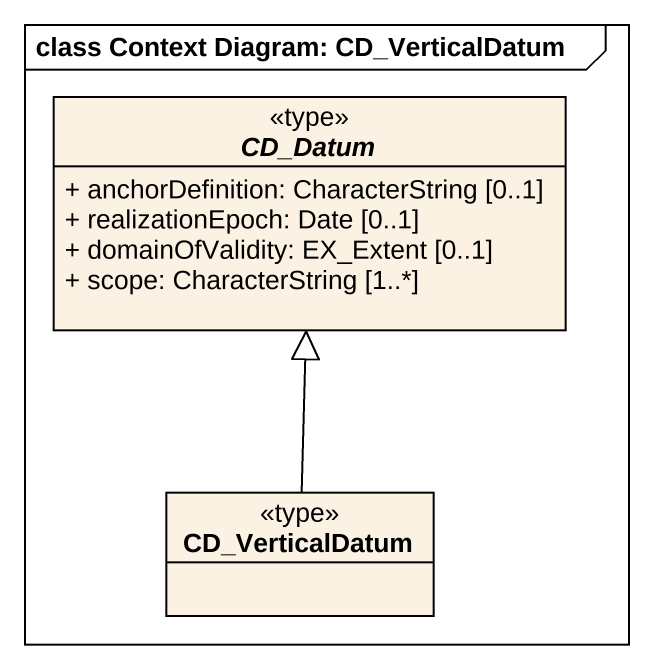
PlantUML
@startuml
mainframe class Context Diagram: CD_VerticalDatum
hide circle
hide empty members
skinparam classAttributeIconSize 0
abstract class CD_Datum <<type>> {
  + anchorDefinition: CharacterString [0..1]
  + realizationEpoch: Date [0..1]
  + domainOfValidity: EX_Extent [0..1]
  + scope: CharacterString [1..*]
}
class CD_VerticalDatum <<type>>
CD_VerticalDatum -up-|> CD_Datum
@enduml
